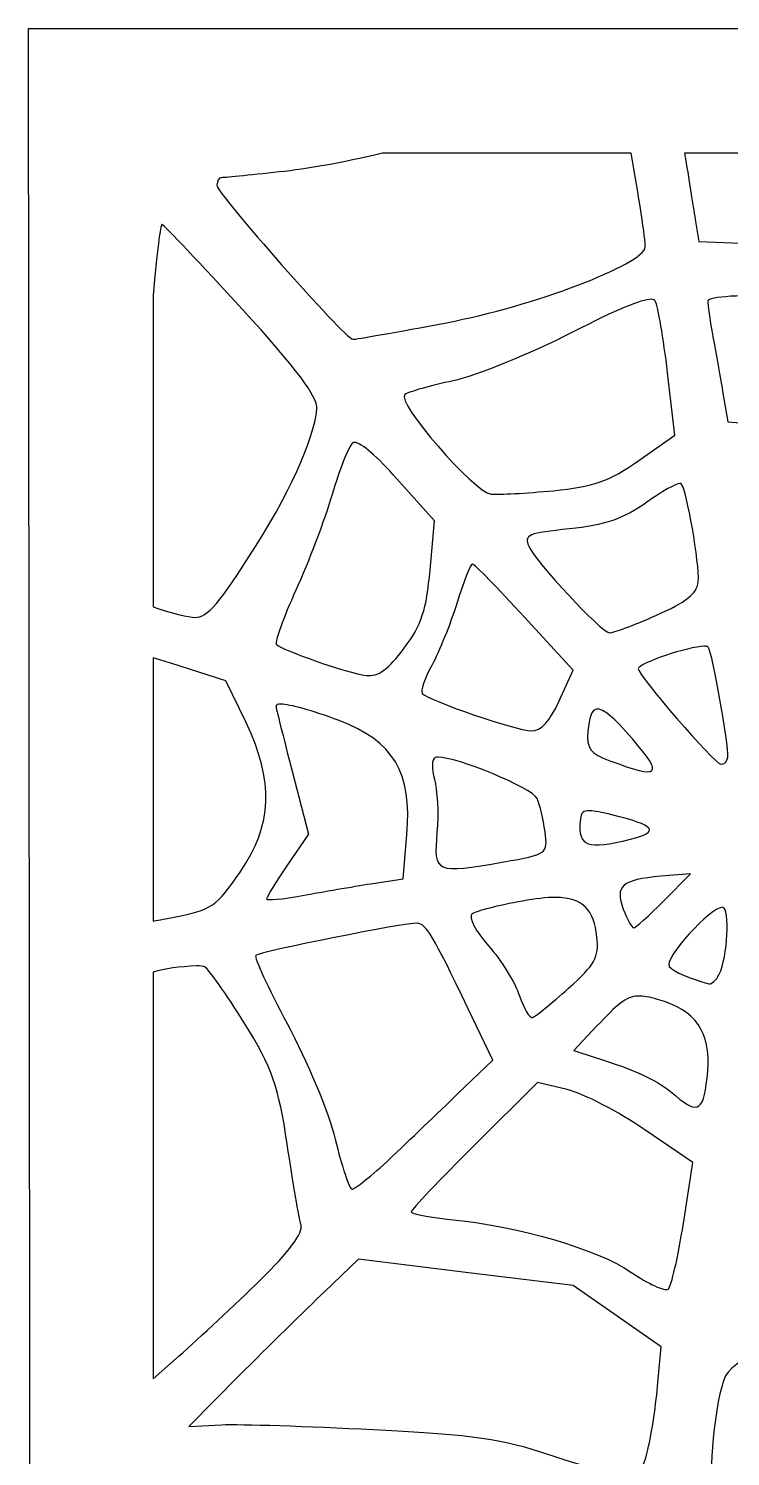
# Model space of a CAD drawing. Header units: centimetres. Extents: x -9.8 to 9.8, y -10.5 to 10.5.
# Drawn here: x -9.85 to -6.5, y -7.08 to -0.26 of the extents above; entities that cross this region are included whole.
import ezdxf

# ---------------------------------------------------------------- set-up
doc = ezdxf.new("R2010")
doc.units = ezdxf.units.CM
doc.header["$MEASUREMENT"] = 0
doc.layers.add('Layer 1', color=7, linetype='Continuous')

msp = doc.modelspace()

# ---------------------------------------------------------------- linework, layer by layer
at = {"layer": 'Layer 1'}
for points, knots in [([(-9.84705, -0.26086), (-9.84705, -0.26086), (-9.83713, -9.77098), (-9.83713, -9.77098), (-9.83713, -9.77098), (-9.83713, -9.77098), (-9.40884, -10.52752), (-9.40884, -10.52752), (-9.40884, -10.52752), (-9.40884, -10.52752), (-0.8289, -10.52421), (-0.8289, -10.52421), (-0.8289, -10.52421), (-0.8289, -10.52421), (-0.61971, -10.20754), (-0.61971, -10.20754), (-0.61971, -10.20754), (-0.61971, -10.20754), (-0.33198, -9.77015), (-0.33198, -9.77015), (-0.33198, -9.77015), (-0.33198, -9.77015), (-0.04838, -10.20919), (-0.04838, -10.20919), (-0.04838, -10.20919), (-0.04838, -10.20919), (0.15585, -10.52421), (0.15585, -10.52421), (0.15585, -10.52421), (0.15585, -10.52421), (8.58531, -10.5209), (8.58531, -10.5209), (8.58531, -10.5209), (8.58531, -10.5209), (8.99771, -10.00302), (9.18641, -9.78585), (9.18641, -9.78585), (9.18641, -9.78585), (9.8272, -9.26339), (9.8272, -9.26339), (9.8272, -9.26339), (9.8272, -9.26339), (9.81035, -0.86758), (9.81035, -0.86758), (9.81035, -0.86758), (9.81035, -0.86758), (9.16657, -0.26085), (9.16657, -0.26085), (9.16657, -0.26085), (9.16657, -0.26085), (9.16657, -0.26168), (9.16657, -0.26168), (9.16657, -0.26168), (9.16657, -0.26168), (-0.32205, -0.26168), (-0.32205, -0.26168), (-0.32205, -0.26168), (-0.32205, -0.26168), (-0.32205, -0.26085), (-0.32205, -0.26085), (-0.32205, -0.26085), (-0.32205, -0.26085), (-9.84705, -0.26086), (-9.84705, -0.26086)], [0, 0, 0, 0, 0.0588235, 0.0588235, 0.0588235, 0.0588235, 0.1176471, 0.1176471, 0.1176471, 0.1176471, 0.1764706, 0.1764706, 0.1764706, 0.1764706, 0.2352941, 0.2352941, 0.2352941, 0.2352941, 0.2941176, 0.2941176, 0.2941176, 0.2941176, 0.3529412, 0.3529412, 0.3529412, 0.3529412, 0.4117647, 0.4117647, 0.4117647, 0.4117647, 0.4705882, 0.4705882, 0.4705882, 0.4705882, 0.5294118, 0.5294118, 0.5294118, 0.5294118, 0.5882353, 0.5882353, 0.5882353, 0.5882353, 0.6470588, 0.6470588, 0.6470588, 0.6470588, 0.7058824, 0.7058824, 0.7058824, 0.7058824, 0.7647059, 0.7647059, 0.7647059, 0.7647059, 0.8235294, 0.8235294, 0.8235294, 0.8235294, 0.8823529, 0.8823529, 0.8823529, 0.8823529, 1, 1, 1, 1]), ([(-8.15702, -0.857), (-8.15702, -0.857), (-6.9697, -0.857), (-6.9697, -0.857), (-6.9697, -0.857), (-6.93529, -1.05076), (-6.89908, -1.27593), (-6.9019, -1.30514), (-6.9019, -1.30514), (-6.90988, -1.38778), (-7.43739, -1.58826), (-7.85109, -1.66646), (-7.85109, -1.66646), (-8.08643, -1.71094), (-8.28793, -1.74675), (-8.2984, -1.74584), (-8.2984, -1.74584), (-8.33639, -1.74252), (-8.95062, -1.0461), (-8.94746, -1.00997), (-8.94746, -1.00997), (-8.94567, -0.98955), (-8.93774, -0.97285), (-8.92927, -0.97359), (-8.92927, -0.97359), (-8.9208, -0.97433), (-8.79492, -0.96222), (-8.6498, -0.9463), (-8.6498, -0.9463), (-8.51165, -0.93115), (-8.35964, -0.90449), (-8.15701, -0.857), (-8.15701, -0.857), (-8.15701, -0.857), (-8.15702, -0.857), (-8.15702, -0.857)], [0, 0, 0, 0, 0.1, 0.1, 0.1, 0.1, 0.2, 0.2, 0.2, 0.2, 0.3, 0.3, 0.3, 0.3, 0.4, 0.4, 0.4, 0.4, 0.5, 0.5, 0.5, 0.5, 0.6, 0.6, 0.6, 0.6, 0.7, 0.7, 0.7, 0.7, 0.8, 0.8, 0.8, 0.8, 1, 1, 1, 1]), ([(-6.71422, -0.857), (-6.71422, -0.857), (-6.10154, -0.857), (-6.10154, -0.857), (-6.10154, -0.857), (-5.9741, -0.88718), (-5.83011, -0.90379), (-5.56162, -0.92728), (-5.56162, -0.92728), (-5.27525, -0.95233), (-4.93843, -0.96307), (-4.81252, -0.95208), (-4.81252, -0.95208), (-4.68661, -0.9411), (-4.57474, -0.94204), (-4.56447, -0.95373), (-4.56447, -0.95373), (-4.5542, -0.96542), (-4.58769, -1.04914), (-4.63888, -1.14059), (-4.63888, -1.14059), (-4.70118, -1.25189), (-4.7572, -1.31057), (-4.80838, -1.31588), (-4.80838, -1.31588), (-4.90122, -1.32551), (-5.22008, -1.32585), (-5.58063, -1.31671), (-5.58063, -1.31671), (-5.72765, -1.31298), (-6.02822, -1.30274), (-6.24788, -1.29439), (-6.24788, -1.29439), (-6.24788, -1.29439), (-6.64641, -1.27868), (-6.64641, -1.27868), (-6.64641, -1.27868), (-6.64641, -1.27868), (-6.66212, -1.18277), (-6.66212, -1.18277), (-6.66212, -1.18277), (-6.66996, -1.12949), (-6.69133, -0.99429), (-6.71008, -0.88263), (-6.71008, -0.88263), (-6.7116, -0.8736), (-6.71287, -0.86583), (-6.71421, -0.857), (-6.71421, -0.857), (-6.71421, -0.857), (-6.71422, -0.857), (-6.71422, -0.857)], [0, 0, 0, 0, 0.0714286, 0.0714286, 0.0714286, 0.0714286, 0.1428571, 0.1428571, 0.1428571, 0.1428571, 0.2142857, 0.2142857, 0.2142857, 0.2142857, 0.2857143, 0.2857143, 0.2857143, 0.2857143, 0.3571429, 0.3571429, 0.3571429, 0.3571429, 0.4285714, 0.4285714, 0.4285714, 0.4285714, 0.5, 0.5, 0.5, 0.5, 0.5714286, 0.5714286, 0.5714286, 0.5714286, 0.6428571, 0.6428571, 0.6428571, 0.6428571, 0.7142857, 0.7142857, 0.7142857, 0.7142857, 0.7857143, 0.7857143, 0.7857143, 0.7857143, 0.8571429, 0.8571429, 0.8571429, 0.8571429, 1, 1, 1, 1]), ([(-9.20957, -1.19683), (-9.19772, -1.20256), (-9.02452, -1.38567), (-8.8251, -1.60363), (-8.8251, -1.60363), (-8.56654, -1.88621), (-8.46517, -2.02225), (-8.47039, -2.07823), (-8.47039, -2.07823), (-8.48438, -2.22883), (-8.60339, -2.48927), (-8.7945, -2.78599), (-8.7945, -2.78599), (-8.95391, -3.03348), (-9.00101, -3.08223), (-9.06652, -3.07372), (-9.06652, -3.07372), (-9.10865, -3.06825), (-9.18078, -3.04873), (-9.25173, -3.02494), (-9.25173, -3.02494), (-9.25173, -3.02494), (-9.25173, -1.53501), (-9.25173, -1.53501), (-9.25173, -1.53501), (-9.23396, -1.33348), (-9.21754, -1.19298), (-9.20956, -1.19684), (-9.20956, -1.19684), (-9.20956, -1.19684), (-9.20957, -1.19683), (-9.20957, -1.19683)], [0, 0, 0, 0, 0.1111111, 0.1111111, 0.1111111, 0.1111111, 0.2222222, 0.2222222, 0.2222222, 0.2222222, 0.3333333, 0.3333333, 0.3333333, 0.3333333, 0.4444444, 0.4444444, 0.4444444, 0.4444444, 0.5555556, 0.5555556, 0.5555556, 0.5555556, 0.6666667, 0.6666667, 0.6666667, 0.6666667, 0.7777778, 0.7777778, 0.7777778, 0.7777778, 1, 1, 1, 1]), ([(-4.97293, -1.49862), (-4.91564, -1.49697), (-4.8835, -1.50709), (-4.88529, -1.52756), (-4.88529, -1.52756), (-4.88708, -1.54803), (-4.96739, -1.68907), (-5.06388, -1.84093), (-5.06388, -1.84093), (-5.26162, -2.15214), (-5.27952, -2.16042), (-5.78156, -2.17331), (-5.78156, -2.17331), (-5.91939, -2.17685), (-6.13929, -2.17071), (-6.27021, -2.16008), (-6.27021, -2.16008), (-6.27021, -2.16008), (-6.50834, -2.14106), (-6.50834, -2.14106), (-6.50834, -2.14106), (-6.50834, -2.14106), (-6.53232, -1.99389), (-6.53232, -1.99389), (-6.53232, -1.99389), (-6.54588, -1.91293), (-6.56773, -1.79009), (-6.5811, -1.72104), (-6.5811, -1.72104), (-6.59447, -1.65199), (-6.60421, -1.57993), (-6.6026, -1.56146), (-6.6026, -1.56146), (-6.60099, -1.543), (-6.43566, -1.53227), (-6.23466, -1.53666), (-6.23466, -1.53666), (-5.90991, -1.54374), (-5.32767, -1.52666), (-4.99856, -1.50028), (-4.99856, -1.50028), (-4.98937, -1.49954), (-4.98111, -1.49886), (-4.97293, -1.49863), (-4.97293, -1.49863), (-4.97293, -1.49863), (-4.97293, -1.49862), (-4.97293, -1.49862)], [0, 0, 0, 0, 0.0769231, 0.0769231, 0.0769231, 0.0769231, 0.1538462, 0.1538462, 0.1538462, 0.1538462, 0.2307692, 0.2307692, 0.2307692, 0.2307692, 0.3076923, 0.3076923, 0.3076923, 0.3076923, 0.3846154, 0.3846154, 0.3846154, 0.3846154, 0.4615385, 0.4615385, 0.4615385, 0.4615385, 0.5384615, 0.5384615, 0.5384615, 0.5384615, 0.6153846, 0.6153846, 0.6153846, 0.6153846, 0.6923077, 0.6923077, 0.6923077, 0.6923077, 0.7692308, 0.7692308, 0.7692308, 0.7692308, 0.8461538, 0.8461538, 0.8461538, 0.8461538, 1, 1, 1, 1]), ([(-6.87379, -1.55484), (-6.86318, -1.555), (-6.85687, -1.55842), (-6.85395, -1.56394), (-6.85395, -1.56394), (-6.84155, -1.58736), (-6.81459, -1.74102), (-6.79525, -1.90542), (-6.79525, -1.90542), (-6.79525, -1.90542), (-6.76052, -2.20473), (-6.76052, -2.20473), (-6.76052, -2.20473), (-6.76052, -2.20473), (-6.9325, -2.32545), (-6.9325, -2.32545), (-6.9325, -2.32545), (-7.07133, -2.42355), (-7.15114, -2.45187), (-7.34012, -2.46932), (-7.34012, -2.46932), (-7.46926, -2.48124), (-7.60316, -2.48902), (-7.63778, -2.48586), (-7.63778, -2.48586), (-7.7184, -2.47851), (-8.09547, -2.04243), (-8.04954, -2.00961), (-8.04954, -2.00961), (-8.03064, -1.99611), (-7.92675, -1.96697), (-7.81886, -1.94429), (-7.81886, -1.94429), (-7.71097, -1.92161), (-7.4545, -1.81678), (-7.24918, -1.71195), (-7.24918, -1.71195), (-7.03948, -1.60489), (-6.91978, -1.55414), (-6.8738, -1.55485), (-6.8738, -1.55485), (-6.8738, -1.55485), (-6.87379, -1.55484), (-6.87379, -1.55484)], [0, 0, 0, 0, 0.0833333, 0.0833333, 0.0833333, 0.0833333, 0.1666667, 0.1666667, 0.1666667, 0.1666667, 0.25, 0.25, 0.25, 0.25, 0.3333333, 0.3333333, 0.3333333, 0.3333333, 0.4166667, 0.4166667, 0.4166667, 0.4166667, 0.5, 0.5, 0.5, 0.5, 0.5833333, 0.5833333, 0.5833333, 0.5833333, 0.6666667, 0.6666667, 0.6666667, 0.6666667, 0.75, 0.75, 0.75, 0.75, 0.8333333, 0.8333333, 0.8333333, 0.8333333, 1, 1, 1, 1]), ([(-8.28931, -2.23862), (-8.25826, -2.24096), (-8.18271, -2.30615), (-8.08757, -2.41308), (-8.08757, -2.41308), (-8.08757, -2.41308), (-7.90898, -2.61317), (-7.90898, -2.61317), (-7.90898, -2.61317), (-7.90898, -2.61317), (-7.92965, -2.84881), (-7.92965, -2.84881), (-7.92965, -2.84881), (-7.94635, -3.0397), (-7.97013, -3.10972), (-8.05367, -3.22253), (-8.05367, -3.22253), (-8.12796, -3.32285), (-8.17764, -3.35947), (-8.23392, -3.35234), (-8.23392, -3.35234), (-8.32292, -3.34107), (-8.63924, -3.23154), (-8.66387, -3.20351), (-8.66387, -3.20351), (-8.67286, -3.19328), (-8.63038, -3.07705), (-8.57044, -2.94471), (-8.57044, -2.94471), (-8.5105, -2.81238), (-8.43295, -2.60723), (-8.39763, -2.4883), (-8.39763, -2.4883), (-8.36232, -2.36937), (-8.31851, -2.25827), (-8.30006, -2.24191), (-8.30006, -2.24191), (-8.29751, -2.23965), (-8.29375, -2.23827), (-8.28931, -2.2386), (-8.28931, -2.2386), (-8.28931, -2.2386), (-8.28931, -2.23862), (-8.28931, -2.23862)], [0, 0, 0, 0, 0.0833333, 0.0833333, 0.0833333, 0.0833333, 0.1666667, 0.1666667, 0.1666667, 0.1666667, 0.25, 0.25, 0.25, 0.25, 0.3333333, 0.3333333, 0.3333333, 0.3333333, 0.4166667, 0.4166667, 0.4166667, 0.4166667, 0.5, 0.5, 0.5, 0.5, 0.5833333, 0.5833333, 0.5833333, 0.5833333, 0.6666667, 0.6666667, 0.6666667, 0.6666667, 0.75, 0.75, 0.75, 0.75, 0.8333333, 0.8333333, 0.8333333, 0.8333333, 1, 1, 1, 1]), ([(-6.73654, -2.43541), (-6.73345, -2.43528), (-6.73112, -2.4357), (-6.72993, -2.43706), (-6.72993, -2.43706), (-6.70305, -2.46766), (-6.64195, -2.81929), (-6.6489, -2.90421), (-6.6489, -2.90421), (-6.65347, -2.96), (-6.70664, -3.00216), (-6.85064, -3.06544), (-6.85064, -3.06544), (-6.95791, -3.11257), (-7.05758, -3.15014), (-7.07306, -3.14895), (-7.07306, -3.14895), (-7.11207, -3.14598), (-7.42426, -2.8104), (-7.45836, -2.73471), (-7.45836, -2.73471), (-7.48268, -2.68072), (-7.45875, -2.67128), (-7.26406, -2.65203), (-7.26406, -2.65203), (-7.09692, -2.63551), (-7.00356, -2.60315), (-6.89364, -2.52387), (-6.89364, -2.52387), (-6.82307, -2.47297), (-6.7582, -2.43628), (-6.73654, -2.4354), (-6.73654, -2.4354), (-6.73654, -2.4354), (-6.73654, -2.43541), (-6.73654, -2.43541)], [0, 0, 0, 0, 0.1, 0.1, 0.1, 0.1, 0.2, 0.2, 0.2, 0.2, 0.3, 0.3, 0.3, 0.3, 0.4, 0.4, 0.4, 0.4, 0.5, 0.5, 0.5, 0.5, 0.6, 0.6, 0.6, 0.6, 0.7, 0.7, 0.7, 0.7, 0.8, 0.8, 0.8, 0.8, 1, 1, 1, 1]), ([(-7.72707, -2.81988), (-7.71803, -2.82067), (-7.60643, -2.93436), (-7.47902, -3.07371), (-7.47902, -3.07371), (-7.47902, -3.07371), (-7.24668, -3.32754), (-7.24668, -3.32754), (-7.24668, -3.32754), (-7.24668, -3.32754), (-7.31283, -3.47306), (-7.31283, -3.47306), (-7.31283, -3.47306), (-7.35779, -3.57324), (-7.39861, -3.61732), (-7.44595, -3.61693), (-7.44595, -3.61693), (-7.51696, -3.61635), (-7.93677, -3.47257), (-7.96685, -3.43834), (-7.96685, -3.43834), (-7.97622, -3.42768), (-7.95572, -3.36734), (-7.92137, -3.30439), (-7.92137, -3.30439), (-7.88702, -3.24144), (-7.83242, -3.10649), (-7.80065, -3.00425), (-7.80065, -3.00425), (-7.76889, -2.90201), (-7.7361, -2.81908), (-7.72706, -2.81987), (-7.72706, -2.81987), (-7.72706, -2.81987), (-7.72707, -2.81988), (-7.72707, -2.81988)], [0, 0, 0, 0, 0.1, 0.1, 0.1, 0.1, 0.2, 0.2, 0.2, 0.2, 0.3, 0.3, 0.3, 0.3, 0.4, 0.4, 0.4, 0.4, 0.5, 0.5, 0.5, 0.5, 0.6, 0.6, 0.6, 0.6, 0.7, 0.7, 0.7, 0.7, 0.8, 0.8, 0.8, 0.8, 1, 1, 1, 1]), ([(-9.25174, -3.26802), (-9.22475, -3.27611), (-9.19689, -3.28425), (-9.1674, -3.29365), (-9.1674, -3.29365), (-9.1674, -3.29365), (-8.90447, -3.37799), (-8.90447, -3.37799), (-8.90447, -3.37799), (-8.90447, -3.37799), (-8.81021, -3.57395), (-8.81021, -3.57395), (-8.81021, -3.57395), (-8.6734, -3.85989), (-8.68104, -4.06506), (-8.83667, -4.29246), (-8.83667, -4.29246), (-8.94774, -4.45475), (-8.97377, -4.47278), (-9.15169, -4.50743), (-9.15169, -4.50743), (-9.1897, -4.51483), (-9.22022, -4.5203), (-9.25174, -4.52645), (-9.25174, -4.52645), (-9.25174, -4.52645), (-9.25174, -3.26802), (-9.25174, -3.26802)], [0, 0, 0, 0, 0.125, 0.125, 0.125, 0.125, 0.25, 0.25, 0.25, 0.25, 0.375, 0.375, 0.375, 0.375, 0.5, 0.5, 0.5, 0.5, 0.625, 0.625, 0.625, 0.625, 0.75, 0.75, 0.75, 0.75, 1, 1, 1, 1]), ([(-6.62161, -3.21262), (-6.61121, -3.21235), (-6.60424, -3.21354), (-6.60177, -3.21675), (-6.60177, -3.21675), (-6.58029, -3.2446), (-6.5029, -3.68132), (-6.50834, -3.74344), (-6.50834, -3.74344), (-6.51004, -3.7629), (-6.52488, -3.77796), (-6.54141, -3.77651), (-6.54141, -3.77651), (-6.57179, -3.77385), (-6.93755, -3.35036), (-6.93498, -3.32093), (-6.93498, -3.32093), (-6.93247, -3.29224), (-6.69442, -3.21446), (-6.62161, -3.21262)], [0, 0, 0, 0, 0.1666667, 0.1666667, 0.1666667, 0.1666667, 0.3333333, 0.3333333, 0.3333333, 0.3333333, 0.5, 0.5, 0.5, 0.5, 0.6666667, 0.6666667, 0.6666667, 0.6666667, 1, 1, 1, 1]), ([(-8.64237, -3.48961), (-8.59825, -3.49034), (-8.49489, -3.51906), (-8.36373, -3.56816), (-8.36373, -3.56816), (-8.10502, -3.66501), (-8.01463, -3.81718), (-8.04044, -4.11221), (-8.04044, -4.11221), (-8.04044, -4.11221), (-8.05863, -4.32388), (-8.05863, -4.32388), (-8.05863, -4.32388), (-8.05863, -4.32388), (-8.21325, -4.34786), (-8.21325, -4.34786), (-8.21325, -4.34786), (-8.29792, -4.36128), (-8.44417, -4.38657), (-8.53902, -4.40408), (-8.53902, -4.40408), (-8.63387, -4.4216), (-8.71097, -4.42895), (-8.71017, -4.41979), (-8.71017, -4.41979), (-8.70937, -4.41063), (-8.66452, -4.33717), (-8.61012, -4.25691), (-8.61012, -4.25691), (-8.61012, -4.25691), (-8.5109, -4.11056), (-8.5109, -4.11056), (-8.5109, -4.11056), (-8.5109, -4.11056), (-8.58862, -3.80959), (-8.58862, -3.80959), (-8.58862, -3.80959), (-8.63134, -3.64418), (-8.66602, -3.50452), (-8.66551, -3.4987), (-8.66551, -3.4987), (-8.66497, -3.49253), (-8.65707, -3.48936), (-8.64236, -3.4896), (-8.64236, -3.4896), (-8.64236, -3.4896), (-8.64237, -3.48961), (-8.64237, -3.48961)], [0, 0, 0, 0, 0.0769231, 0.0769231, 0.0769231, 0.0769231, 0.1538462, 0.1538462, 0.1538462, 0.1538462, 0.2307692, 0.2307692, 0.2307692, 0.2307692, 0.3076923, 0.3076923, 0.3076923, 0.3076923, 0.3846154, 0.3846154, 0.3846154, 0.3846154, 0.4615385, 0.4615385, 0.4615385, 0.4615385, 0.5384615, 0.5384615, 0.5384615, 0.5384615, 0.6153846, 0.6153846, 0.6153846, 0.6153846, 0.6923077, 0.6923077, 0.6923077, 0.6923077, 0.7692308, 0.7692308, 0.7692308, 0.7692308, 0.8461538, 0.8461538, 0.8461538, 0.8461538, 1, 1, 1, 1]), ([(-7.13424, -3.51358), (-7.10283, -3.50815), (-7.05008, -3.5549), (-6.96309, -3.65579), (-6.96309, -3.65579), (-6.81197, -3.83107), (-6.83088, -3.84953), (-7.0714, -3.75997), (-7.0714, -3.75997), (-7.16508, -3.72509), (-7.18277, -3.7016), (-7.17558, -3.61941), (-7.17558, -3.61941), (-7.16981, -3.5534), (-7.15867, -3.5178), (-7.13424, -3.51358)], [0, 0, 0, 0, 0.2, 0.2, 0.2, 0.2, 0.4, 0.4, 0.4, 0.4, 0.6, 0.6, 0.6, 0.6, 1, 1, 1, 1]), ([(-7.89161, -3.74261), (-7.80448, -3.74085), (-7.44222, -3.88876), (-7.41867, -3.94022), (-7.41867, -3.94022), (-7.40567, -3.96861), (-7.38849, -4.04), (-7.38064, -4.09897), (-7.38064, -4.09897), (-7.36651, -4.20506), (-7.36859, -4.20652), (-7.57908, -4.24366), (-7.57908, -4.24366), (-7.90526, -4.30122), (-7.91355, -4.29706), (-7.89658, -4.1031), (-7.89658, -4.1031), (-7.88854, -4.01117), (-7.89435, -3.8972), (-7.90898, -3.84844), (-7.90898, -3.84844), (-7.92361, -3.79967), (-7.92143, -3.75302), (-7.90485, -3.74509), (-7.90485, -3.74509), (-7.90167, -3.74357), (-7.89743, -3.74273), (-7.89162, -3.74261), (-7.89162, -3.74261), (-7.89162, -3.74261), (-7.89161, -3.74261), (-7.89161, -3.74261)], [0, 0, 0, 0, 0.1111111, 0.1111111, 0.1111111, 0.1111111, 0.2222222, 0.2222222, 0.2222222, 0.2222222, 0.3333333, 0.3333333, 0.3333333, 0.3333333, 0.4444444, 0.4444444, 0.4444444, 0.4444444, 0.5555556, 0.5555556, 0.5555556, 0.5555556, 0.6666667, 0.6666667, 0.6666667, 0.6666667, 0.7777778, 0.7777778, 0.7777778, 0.7777778, 1, 1, 1, 1]), ([(-7.17806, -3.99893), (-7.17432, -3.9986), (-7.17027, -3.99874), (-7.16566, -3.99893), (-7.16566, -3.99893), (-7.14351, -3.99981), (-7.11066, -4.00617), (-7.06231, -4.01795), (-7.06231, -4.01795), (-6.85305, -4.06891), (-6.83012, -4.09961), (-6.97301, -4.13536), (-6.97301, -4.13536), (-7.17901, -4.18689), (-7.2234, -4.16978), (-7.21279, -4.04854), (-7.21279, -4.04854), (-7.20997, -4.01631), (-7.20423, -4.00123), (-7.17806, -3.99893)], [0, 0, 0, 0, 0.1666667, 0.1666667, 0.1666667, 0.1666667, 0.3333333, 0.3333333, 0.3333333, 0.3333333, 0.5, 0.5, 0.5, 0.5, 0.6666667, 0.6666667, 0.6666667, 0.6666667, 1, 1, 1, 1]), ([(-6.68528, -4.29989), (-6.68528, -4.29989), (-6.81426, -4.43053), (-6.81426, -4.43053), (-6.81426, -4.43053), (-6.88509, -4.50222), (-6.9496, -4.55944), (-6.95813, -4.55869), (-6.95813, -4.55869), (-6.96666, -4.55794), (-6.98858, -4.51761), (-7.00691, -4.46857), (-7.00691, -4.46857), (-7.0481, -4.35837), (-7.01384, -4.3285), (-6.82749, -4.3123), (-6.82749, -4.3123), (-6.82749, -4.3123), (-6.68528, -4.29989), (-6.68528, -4.29989)], [0, 0, 0, 0, 0.1666667, 0.1666667, 0.1666667, 0.1666667, 0.3333333, 0.3333333, 0.3333333, 0.3333333, 0.5, 0.5, 0.5, 0.5, 0.6666667, 0.6666667, 0.6666667, 0.6666667, 1, 1, 1, 1]), ([(-7.3302, -4.41317), (-7.19948, -4.4144), (-7.14666, -4.47184), (-7.13259, -4.60334), (-7.13259, -4.60334), (-7.12226, -4.69984), (-7.14177, -4.73398), (-7.26819, -4.84725), (-7.26819, -4.84725), (-7.34922, -4.91985), (-7.42656, -4.98277), (-7.44017, -4.98698), (-7.44017, -4.98698), (-7.45378, -4.99119), (-7.48163, -4.94527), (-7.50218, -4.88363), (-7.50218, -4.88363), (-7.52273, -4.82199), (-7.58967, -4.71366), (-7.65101, -4.64385), (-7.65101, -4.64385), (-7.71235, -4.57404), (-7.74777, -4.50608), (-7.72956, -4.49254), (-7.72956, -4.49254), (-7.71135, -4.479), (-7.60248, -4.45117), (-7.48813, -4.43053), (-7.48813, -4.43053), (-7.4258, -4.41928), (-7.37378, -4.41276), (-7.33021, -4.41317), (-7.33021, -4.41317), (-7.33021, -4.41317), (-7.3302, -4.41317), (-7.3302, -4.41317)], [0, 0, 0, 0, 0.1, 0.1, 0.1, 0.1, 0.2, 0.2, 0.2, 0.2, 0.3, 0.3, 0.3, 0.3, 0.4, 0.4, 0.4, 0.4, 0.5, 0.5, 0.5, 0.5, 0.6, 0.6, 0.6, 0.6, 0.7, 0.7, 0.7, 0.7, 0.8, 0.8, 0.8, 0.8, 1, 1, 1, 1]), ([(-6.53231, -4.4603), (-6.49603, -4.46347), (-6.50814, -4.69998), (-6.54885, -4.78028), (-6.54885, -4.78028), (-6.56326, -4.80871), (-6.58528, -4.82901), (-6.59763, -4.82576), (-6.59763, -4.82576), (-6.69221, -4.80081), (-6.76248, -4.77029), (-6.78697, -4.7439), (-6.78697, -4.7439), (-6.81762, -4.71087), (-6.58833, -4.4554), (-6.53231, -4.4603)], [0, 0, 0, 0, 0.2, 0.2, 0.2, 0.2, 0.4, 0.4, 0.4, 0.4, 0.6, 0.6, 0.6, 0.6, 1, 1, 1, 1]), ([(-7.99166, -4.53636), (-7.94719, -4.54025), (-7.91973, -4.5875), (-7.74692, -4.94564), (-7.74692, -4.94564), (-7.74692, -4.94564), (-7.62951, -5.19038), (-7.62951, -5.19038), (-7.62951, -5.19038), (-7.62951, -5.19038), (-7.79653, -5.35078), (-7.79653, -5.35078), (-7.79653, -5.35078), (-7.88855, -5.43943), (-8.03424, -5.57924), (-8.12064, -5.66084), (-8.12064, -5.66084), (-8.20704, -5.74244), (-8.28951, -5.80832), (-8.30254, -5.80719), (-8.30254, -5.80719), (-8.31557, -5.80606), (-8.35112, -5.69854), (-8.38274, -5.56906), (-8.38274, -5.56906), (-8.41436, -5.43959), (-8.51711, -5.19266), (-8.61012, -5.01922), (-8.61012, -5.01922), (-8.70313, -4.84578), (-8.77123, -4.69733), (-8.76226, -4.69014), (-8.76226, -4.69014), (-8.73911, -4.6716), (-8.0403, -4.5321), (-7.99166, -4.53635), (-7.99166, -4.53635), (-7.99166, -4.53635), (-7.99166, -4.53636), (-7.99166, -4.53636)], [0, 0, 0, 0, 0.0909091, 0.0909091, 0.0909091, 0.0909091, 0.1818182, 0.1818182, 0.1818182, 0.1818182, 0.2727273, 0.2727273, 0.2727273, 0.2727273, 0.3636364, 0.3636364, 0.3636364, 0.3636364, 0.4545455, 0.4545455, 0.4545455, 0.4545455, 0.5454545, 0.5454545, 0.5454545, 0.5454545, 0.6363636, 0.6363636, 0.6363636, 0.6363636, 0.7272727, 0.7272727, 0.7272727, 0.7272727, 0.8181818, 0.8181818, 0.8181818, 0.8181818, 1, 1, 1, 1]), ([(-9.0442, -4.74059), (-9.02644, -4.74028), (-9.01242, -4.74156), (-9.00617, -4.74472), (-9.00617, -4.74472), (-8.98735, -4.75422), (-8.90255, -4.87431), (-8.81683, -5.01261), (-8.81683, -5.01261), (-8.68528, -5.22485), (-8.6531, -5.31536), (-8.61178, -5.59304), (-8.61178, -5.59304), (-8.58486, -5.77398), (-8.55493, -5.9477), (-8.54563, -5.97834), (-8.54563, -5.97834), (-8.5347, -6.01437), (-8.60374, -6.10772), (-8.74076, -6.2421), (-8.74076, -6.2421), (-8.85726, -6.35635), (-9.0317, -6.51886), (-9.12854, -6.60425), (-9.12854, -6.60425), (-9.12854, -6.60425), (-9.25174, -6.71339), (-9.25174, -6.71339), (-9.25174, -6.71339), (-9.25174, -6.71339), (-9.25174, -4.76953), (-9.25174, -4.76953), (-9.25174, -4.76953), (-9.19484, -4.75398), (-9.1267, -4.74366), (-9.04421, -4.74059), (-9.04421, -4.74059), (-9.04421, -4.74059), (-9.0442, -4.74059), (-9.0442, -4.74059)], [0, 0, 0, 0, 0.0909091, 0.0909091, 0.0909091, 0.0909091, 0.1818182, 0.1818182, 0.1818182, 0.1818182, 0.2727273, 0.2727273, 0.2727273, 0.2727273, 0.3636364, 0.3636364, 0.3636364, 0.3636364, 0.4545455, 0.4545455, 0.4545455, 0.4545455, 0.5454545, 0.5454545, 0.5454545, 0.5454545, 0.6363636, 0.6363636, 0.6363636, 0.6363636, 0.7272727, 0.7272727, 0.7272727, 0.7272727, 0.8181818, 0.8181818, 0.8181818, 0.8181818, 1, 1, 1, 1]), ([(-6.93746, -4.88446), (-6.9115, -4.88352), (-6.88262, -4.88953), (-6.8432, -4.90017), (-6.8432, -4.90017), (-6.6637, -4.94864), (-6.58725, -5.05764), (-6.60342, -5.24247), (-6.60342, -5.24247), (-6.62021, -5.43443), (-6.64786, -5.45597), (-6.75721, -5.35988), (-6.75721, -5.35988), (-6.83798, -5.2889), (-6.95183, -5.2356), (-7.14582, -5.17633), (-7.14582, -5.17633), (-7.14582, -5.17633), (-7.24339, -5.14491), (-7.24339, -5.14491), (-7.24339, -5.14491), (-7.24339, -5.14491), (-7.13425, -5.02915), (-7.13425, -5.02915), (-7.13425, -5.02915), (-7.03578, -4.92414), (-6.99458, -4.88651), (-6.93747, -4.88446), (-6.93747, -4.88446), (-6.93747, -4.88446), (-6.93746, -4.88446), (-6.93746, -4.88446)], [0, 0, 0, 0, 0.1111111, 0.1111111, 0.1111111, 0.1111111, 0.2222222, 0.2222222, 0.2222222, 0.2222222, 0.3333333, 0.3333333, 0.3333333, 0.3333333, 0.4444444, 0.4444444, 0.4444444, 0.4444444, 0.5555556, 0.5555556, 0.5555556, 0.5555556, 0.6666667, 0.6666667, 0.6666667, 0.6666667, 0.7777778, 0.7777778, 0.7777778, 0.7777778, 1, 1, 1, 1]), ([(-7.41619, -5.29704), (-7.41619, -5.29704), (-7.2748, -5.33177), (-7.2748, -5.33177), (-7.2748, -5.33177), (-7.19665, -5.35066), (-7.02932, -5.43709), (-6.90356, -5.52359), (-6.90356, -5.52359), (-6.90356, -5.52359), (-6.67536, -5.68069), (-6.67536, -5.68069), (-6.67536, -5.68069), (-6.67536, -5.68069), (-6.72001, -5.97173), (-6.72001, -5.97173), (-6.72001, -5.97173), (-6.74484, -6.13189), (-6.77726, -6.2731), (-6.79277, -6.2851), (-6.79277, -6.2851), (-6.80828, -6.29709), (-6.88857, -6.25977), (-6.97054, -6.20324), (-6.97054, -6.20324), (-7.12846, -6.09433), (-7.51084, -5.98336), (-7.83457, -5.95189), (-7.83457, -5.95189), (-7.93684, -5.94195), (-8.02066, -5.92556), (-8.01978, -5.91551), (-8.01978, -5.91551), (-8.0189, -5.90546), (-7.88263, -5.76213), (-7.71716, -5.59718), (-7.71716, -5.59718), (-7.71716, -5.59718), (-7.41619, -5.29704), (-7.41619, -5.29704)], [0, 0, 0, 0, 0.0909091, 0.0909091, 0.0909091, 0.0909091, 0.1818182, 0.1818182, 0.1818182, 0.1818182, 0.2727273, 0.2727273, 0.2727273, 0.2727273, 0.3636364, 0.3636364, 0.3636364, 0.3636364, 0.4545455, 0.4545455, 0.4545455, 0.4545455, 0.5454545, 0.5454545, 0.5454545, 0.5454545, 0.6363636, 0.6363636, 0.6363636, 0.6363636, 0.7272727, 0.7272727, 0.7272727, 0.7272727, 0.8181818, 0.8181818, 0.8181818, 0.8181818, 1, 1, 1, 1]), ([(-8.27112, -6.14205), (-8.27112, -6.14205), (-7.75932, -6.20572), (-7.75932, -6.20572), (-7.75932, -6.20572), (-7.75932, -6.20572), (-7.24586, -6.26773), (-7.24586, -6.26773), (-7.24586, -6.26773), (-7.24586, -6.26773), (-7.03585, -6.41408), (-7.03585, -6.41408), (-7.03585, -6.41408), (-7.03585, -6.41408), (-6.82584, -6.56043), (-6.82584, -6.56043), (-6.82584, -6.56043), (-6.82584, -6.56043), (-6.8432, -6.74977), (-6.8432, -6.74977), (-6.8432, -6.74977), (-6.85254, -6.85407), (-6.87461, -6.99599), (-6.89281, -7.06479), (-6.89281, -7.06479), (-6.93187, -7.21247), (-6.94527, -7.21288), (-7.35335, -7.07802), (-7.35335, -7.07802), (-7.59425, -6.99841), (-7.70655, -6.98229), (-8.20002, -6.95648), (-8.20002, -6.95648), (-8.51293, -6.94011), (-8.83927, -6.92942), (-8.92514, -6.93333), (-8.92514, -6.93333), (-8.92514, -6.93333), (-9.08141, -6.94077), (-9.08141, -6.94077), (-9.08141, -6.94077), (-9.08141, -6.94077), (-8.83915, -6.69686), (-8.83915, -6.69686), (-8.83915, -6.69686), (-8.70612, -6.56267), (-8.52361, -6.38306), (-8.43401, -6.2975), (-8.43401, -6.2975), (-8.43401, -6.2975), (-8.27112, -6.14205), (-8.27112, -6.14205)], [0, 0, 0, 0, 0.0714286, 0.0714286, 0.0714286, 0.0714286, 0.1428571, 0.1428571, 0.1428571, 0.1428571, 0.2142857, 0.2142857, 0.2142857, 0.2142857, 0.2857143, 0.2857143, 0.2857143, 0.2857143, 0.3571429, 0.3571429, 0.3571429, 0.3571429, 0.4285714, 0.4285714, 0.4285714, 0.4285714, 0.5, 0.5, 0.5, 0.5, 0.5714286, 0.5714286, 0.5714286, 0.5714286, 0.6428571, 0.6428571, 0.6428571, 0.6428571, 0.7142857, 0.7142857, 0.7142857, 0.7142857, 0.7857143, 0.7857143, 0.7857143, 0.7857143, 0.8571429, 0.8571429, 0.8571429, 0.8571429, 1, 1, 1, 1]), ([(-5.38055, -6.37687), (-5.21313, -6.37826), (-5.19131, -6.44674), (-5.10026, -6.64145), (-5.10026, -6.64145), (-5.03406, -6.78302), (-4.98209, -6.9223), (-4.9845, -6.94985), (-4.9845, -6.94985), (-4.98788, -6.98846), (-5.0457, -6.99695), (-5.23751, -6.98706), (-5.23751, -6.98706), (-5.42776, -6.97725), (-5.61076, -7.00405), (-6.01307, -7.09951), (-6.01307, -7.09951), (-6.30258, -7.1682), (-6.55271, -7.22245), (-6.5687, -7.22105), (-6.5687, -7.22105), (-6.60924, -7.2175), (-6.56896, -6.80093), (-6.51826, -6.70015), (-6.51826, -6.70015), (-6.47146, -6.60709), (-6.15138, -6.47263), (-5.88574, -6.43474), (-5.88574, -6.43474), (-5.63335, -6.39874), (-5.481, -6.37603), (-5.38055, -6.37686), (-5.38055, -6.37686), (-5.38055, -6.37686), (-5.38055, -6.37687), (-5.38055, -6.37687)], [0, 0, 0, 0, 0.1, 0.1, 0.1, 0.1, 0.2, 0.2, 0.2, 0.2, 0.3, 0.3, 0.3, 0.3, 0.4, 0.4, 0.4, 0.4, 0.5, 0.5, 0.5, 0.5, 0.6, 0.6, 0.6, 0.6, 0.7, 0.7, 0.7, 0.7, 0.8, 0.8, 0.8, 0.8, 1, 1, 1, 1])]:
    msp.add_open_spline(points, degree=3, knots=knots, dxfattribs=at)

doc.saveas('drawing.dxf')
